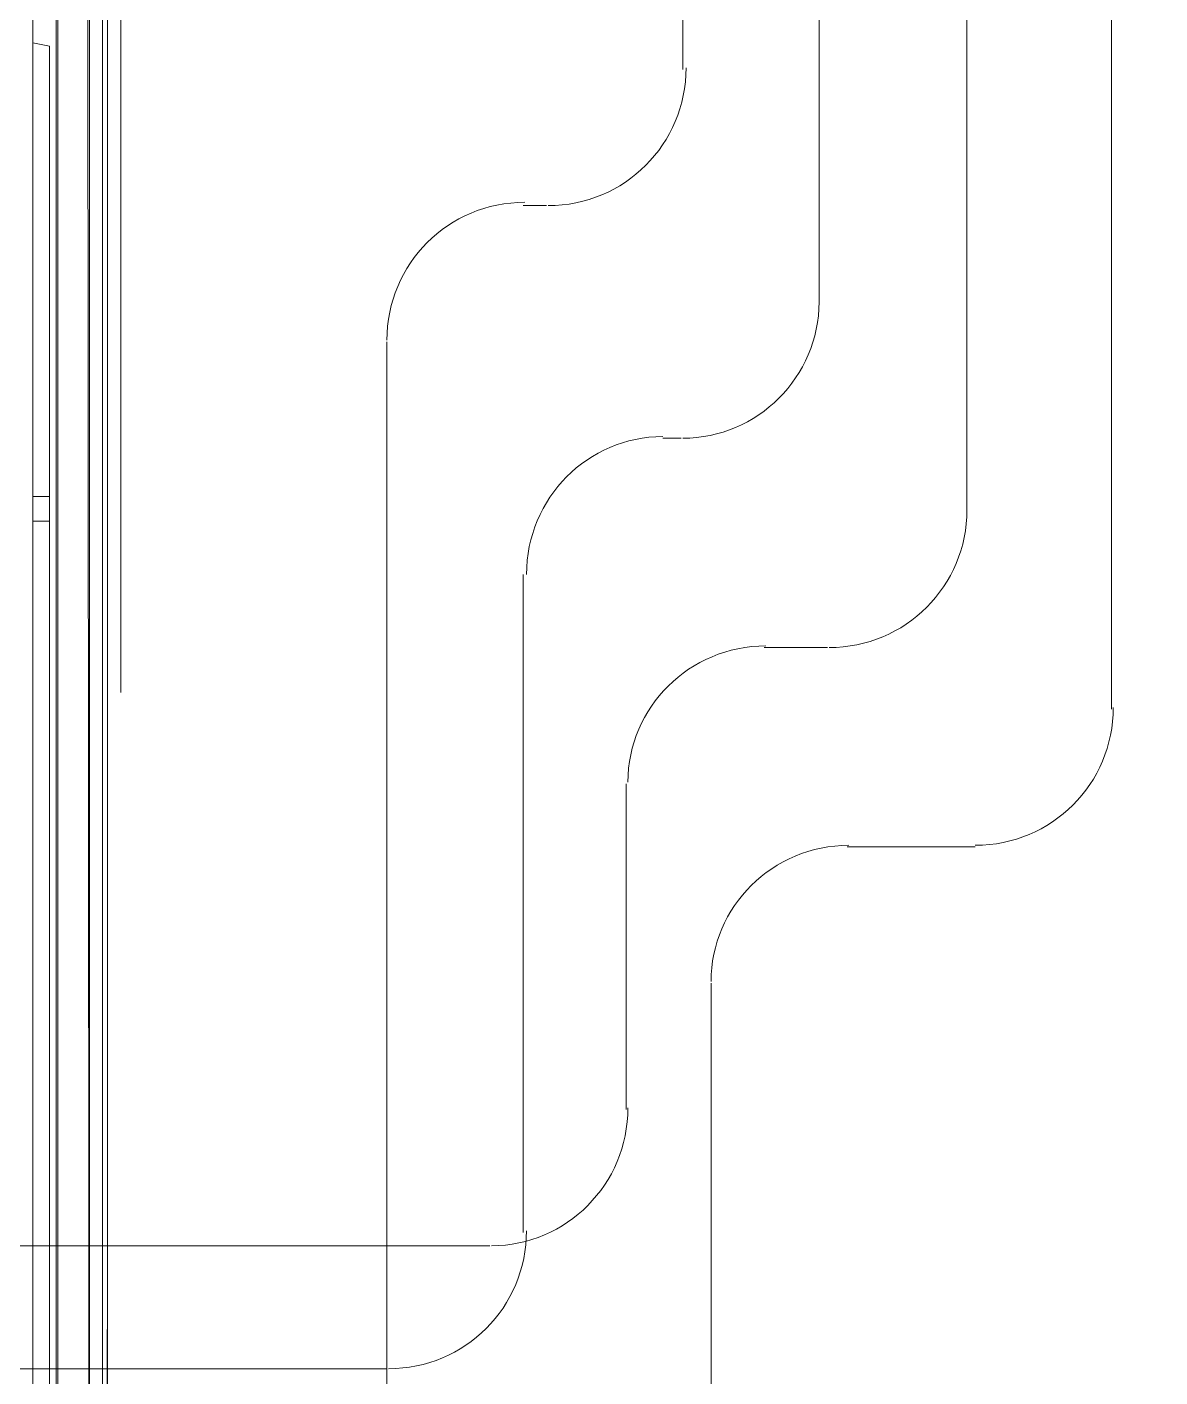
# Model space of a CAD drawing. Header units: metres. Extents: x 2999 to 3164, y 1641 to 1678.
# Drawn here: x 3005.558 to 3006.374, y 1644.923 to 1645.895 of the extents above; entities that cross this region are included whole.
import ezdxf

# ---------------------------------------------------------------- set-up
doc = ezdxf.new("R2010")
doc.units = ezdxf.units.M
doc.linetypes.add('CONTORNO_QUADRO_T', pattern=[0.35, 0.2, -0.15])

msp = doc.modelspace()

# ---------------------------------------------------------------- linework, layer by layer
at = {"color": 7, "linetype": 'Continuous', "lineweight": 20, "true_color": 0x000007}
for points in [[(3005.56178, 1647.65717), (3005.56178, 1644.33831), (3005.56178, 1644.33831)], [(3005.56178, 1647.65717), (3005.56178, 1644.33831), (3005.56178, 1644.33831)], [(3005.61566, 1645.03632), (3005.61566, 1647.55061), (3005.61207, 1647.5554), (3005.61207, 1647.37461)], [(3005.61566, 1647.55061), (3005.62524, 1647.55061), (3005.62524, 1645.41586)], [(3005.57974, 1647.53744), (3005.57974, 1644.35507), (3005.57974, 1644.35507)], [(3005.57854, 1647.52667), (3005.57854, 1644.35268), (3005.57854, 1644.35268)], [(3005.60249, 1647.38419), (3005.60009, 1647.38659), (3005.60249, 1644.43649)], [(3005.61207, 1644.43888), (3005.61207, 1647.37461), (3005.60249, 1647.38419), (3005.60249, 1644.43888)], [(3005.56178, 1645.884), (3005.57375, 1645.8816), (3005.57375, 1645.55714), (3005.56178, 1645.55714)], [(3005.57375, 1645.53918), (3005.57375, 1645.55714), (3005.57375, 1645.55714)], [(3005.56178, 1644.45085), (3005.57375, 1644.45205), (3005.57375, 1645.53918), (3005.56178, 1645.53918)], [(3005.61566, 1644.45564), (3005.61566, 1645.03632), (3005.61566, 1645.03632)], [(3005.61566, 1644.49156), (3005.61326, 1644.49396), (3005.61566, 1644.98125)], [(3005.61566, 1644.98125), (3005.61566, 1644.59453), (3005.61566, 1644.59453)]]:
    msp.add_lwpolyline(points, dxfattribs=at)
at = {"color": 1, "linetype": 'Continuous', "lineweight": 20, "true_color": 0x000001}
for points in [[(3006.02992, 1645.86484), (3006.02992, 1645.99654), (3006.02992, 1645.99654)], [(3006.12809, 1645.69603), (3006.12809, 1645.99654), (3006.12809, 1645.99654)], [(3006.23465, 1645.54637), (3006.23465, 1645.99654), (3006.23465, 1645.99654)], [(3005.91498, 1645.76666), (3005.93174, 1645.76666), (3005.93174, 1645.76666)], [(3005.8168, 1644.87709), (3005.8168, 1645.66849), (3005.8168, 1645.66849)], [(3006.01555, 1645.59905), (3006.02872, 1645.59905), (3006.02872, 1645.59905)], [(3005.8168, 1644.87709), (3005.8168, 1645.52841), (3005.8168, 1645.52841)], [(3005.91498, 1645.02675), (3005.91498, 1645.50087), (3005.91498, 1645.50087)], [(3006.08858, 1645.44819), (3006.13408, 1645.44819), (3006.13408, 1645.44819)], [(3005.98921, 1645.11534), (3005.98921, 1645.35001), (3005.98921, 1645.35001)], [(3005.91498, 1645.02675), (3005.91498, 1645.265), (3005.91498, 1645.265)], [(3005.98921, 1645.11534), (3005.98921, 1645.24345), (3005.98921, 1645.24345)], [(3005.1559, 1645.01717), (3005.89103, 1645.01717), (3005.89103, 1645.01717)], [(3004.92962, 1644.92857), (3005.8168, 1644.92857), (3005.8168, 1644.92857)]]:
    msp.add_lwpolyline(points, dxfattribs=at)
at = {"color": 5, "linetype": 'Continuous', "lineweight": 20, "true_color": 0x000005}
for points in [[(3006.33882, 1645.40389), (3006.33882, 1645.99654), (3006.33882, 1645.99654)], [(3006.14845, 1645.30451), (3006.24064, 1645.30451), (3006.24064, 1645.30451)], [(3006.05027, 1644.79447), (3006.05027, 1645.20634), (3006.05027, 1645.20634)]]:
    msp.add_lwpolyline(points, dxfattribs=at)
at = {"color": 30, "linetype": 'CONTORNO_QUADRO_T', "lineweight": 20, "ltscale": 0.1}
msp.add_open_spline([(3009.30089, 1646.21565), (3009.30089, 1647.76852), (3008.04135, 1649.02806), (3006.48728, 1649.02806), (3006.48728, 1649.02806), (3004.9344, 1649.02806), (3003.67487, 1647.76852), (3003.67487, 1646.21565), (3003.67487, 1646.21565), (3003.67487, 1644.66157), (3004.9344, 1643.40203), (3006.48728, 1643.40203), (3006.48728, 1643.40203), (3008.04135, 1643.40203), (3009.30089, 1644.66157), (3009.30089, 1646.21565)], degree=3, knots=[0, 0, 0, 0, 0.0625, 0.0625, 0.0625, 0.062501, 0.125, 0.125, 0.125, 0.125001, 0.1875, 0.1875, 0.1875, 0.187501, 1, 1, 1, 1], dxfattribs=at)
at = {"color": 1, "linetype": 'Continuous', "lineweight": 20, "true_color": 0x000001}
for points in [[(3005.93294, 1645.76666), (3005.98801, 1645.76666), (3006.03231, 1645.81096), (3006.03231, 1645.86604)], [(3005.91618, 1645.76906), (3005.8611, 1645.76906), (3005.8168, 1645.72476), (3005.8168, 1645.66969)], [(3006.02992, 1645.59905), (3006.08379, 1645.59905), (3006.12809, 1645.64334), (3006.12809, 1645.69722)], [(3006.01555, 1645.60024), (3005.96167, 1645.60024), (3005.91737, 1645.55594), (3005.91737, 1645.50087)], [(3006.13528, 1645.44819), (3006.19035, 1645.44819), (3006.23465, 1645.49249), (3006.23465, 1645.54756)], [(3006.08978, 1645.44939), (3006.03471, 1645.44939), (3005.99041, 1645.40509), (3005.99041, 1645.35121)], [(3005.89223, 1645.01717), (3005.94611, 1645.01717), (3005.99041, 1645.06147), (3005.99041, 1645.11654)], [(3005.818, 1644.92857), (3005.87307, 1644.92857), (3005.91737, 1644.97287), (3005.91737, 1645.02794)]]:
    msp.add_open_spline(points, degree=3, dxfattribs=at)
at = {"color": 5, "linetype": 'Continuous', "lineweight": 20, "true_color": 0x000005}
for points in [[(3006.24064, 1645.30571), (3006.29571, 1645.30571), (3006.34001, 1645.35001), (3006.34001, 1645.40509)], [(3006.14965, 1645.30571), (3006.09457, 1645.30571), (3006.05027, 1645.26141), (3006.05027, 1645.20753)]]:
    msp.add_open_spline(points, degree=3, dxfattribs=at)

doc.saveas('drawing.dxf')
